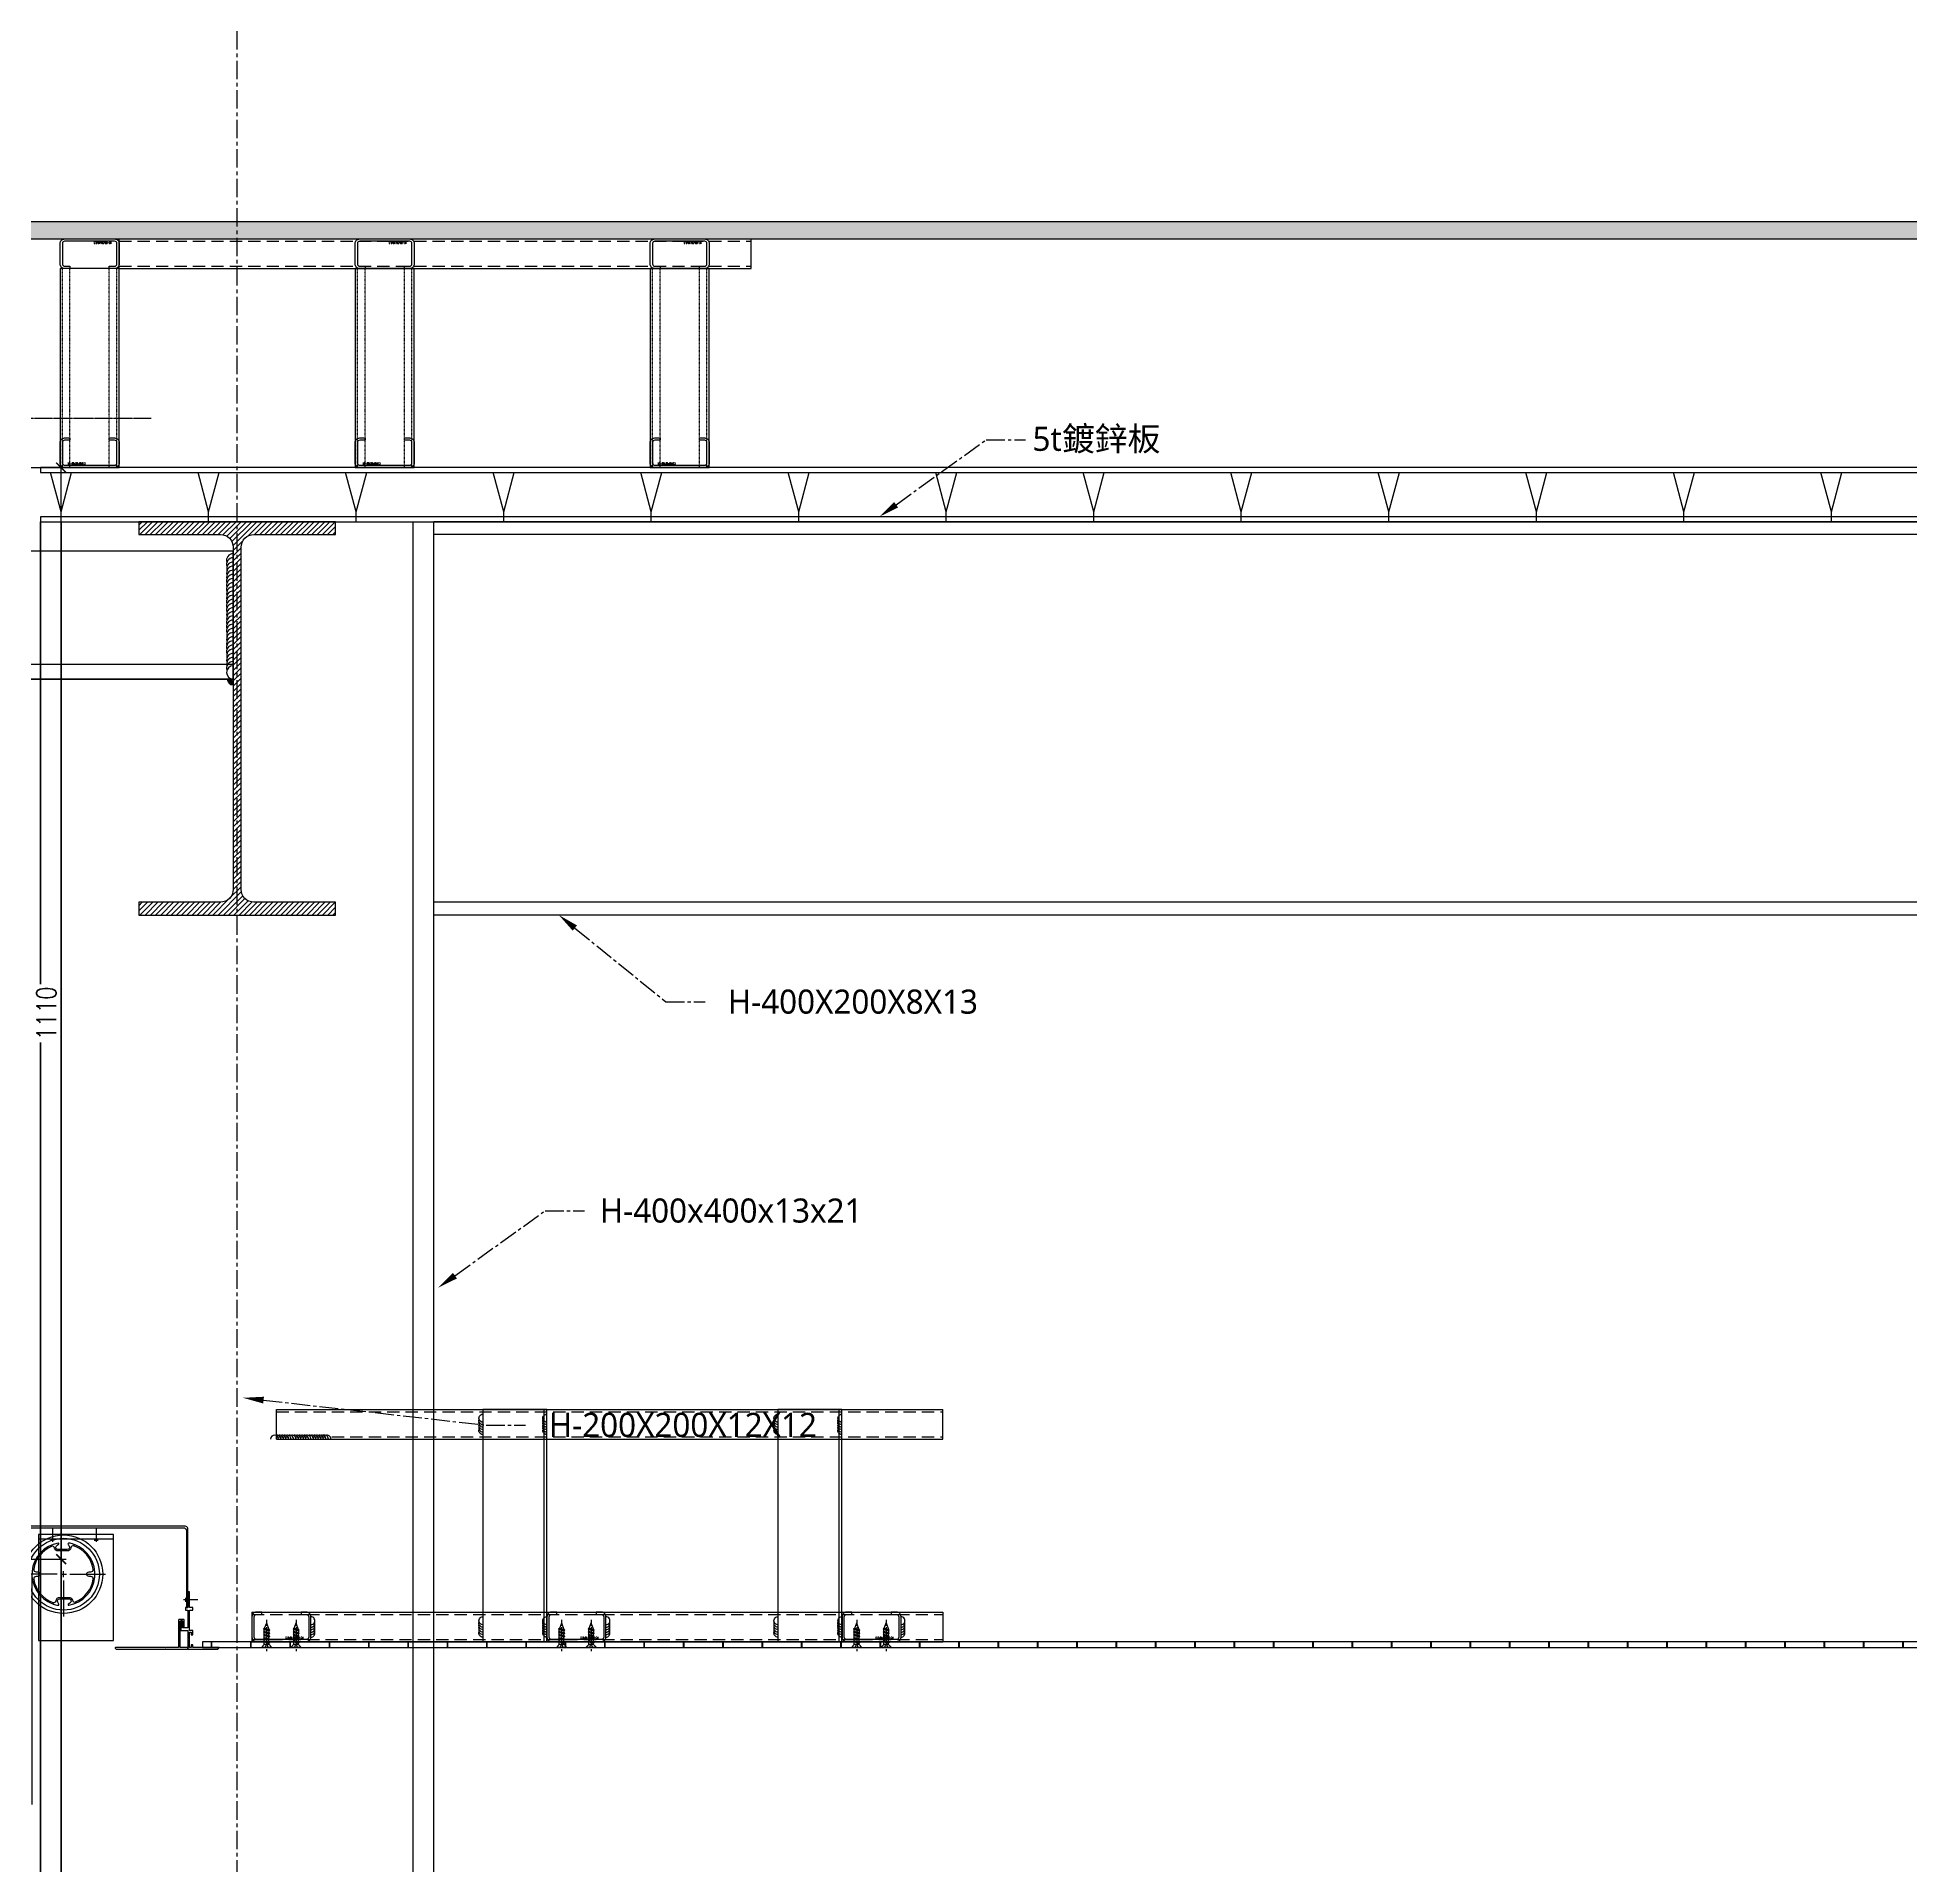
# Model space of a CAD drawing. Extents: x -3378 to 102197, y -3799 to 48702.
# Drawn here: x 85893 to 87797, y 16876 to 18735 of the extents above; entities that cross this region are included whole.
import ezdxf
from ezdxf import colors
from ezdxf.entities.mleader import LeaderData, LeaderLine
from ezdxf.math import Vec2, Vec3

# ---------------------------------------------------------------- set-up
doc = ezdxf.new("R2010")
doc.units = 0
for name, pattern in [('CENTER', [2, 1.25, -0.25, 0.25, -0.25]), ('CENTER2', [28.575, 19.05, -3.175, 3.175, -3.175]), ('HIDDEN', [0.375, 0.25, -0.125]), ('Hidden 1_16_', [0.023813, 0.015875, -0.007938])]:
    doc.linetypes.add(name, pattern=pattern)
for name, color, linetype in [('##-鐵件', 1, 'Continuous'), ('24WELD', 55, 'Continuous'), ('BCM CL', 14, 'CENTER'), ('CENTER', 4, 'CENTER'), ('DIM', 173, 'Continuous'), ('GM_ANNO_DIMS', 4, 'Continuous'), ('GM_SECT_15', 15, 'Continuous'), ('GM_STEL_PRIM', 3, 'Continuous'), ('STRUCTURAL', 3, 'Continuous'), ('中心線 CENTER', 6, 'CENTER'), ('結構體 STRUCTURAL', 154, 'Continuous'), ('螺絲 固定五金 FASTENERS', 124, 'Continuous'), ('螺絲、螺栓', 4, 'Continuous'), ('視覺模型鋁擠型暫替', 4, 'Continuous'), ('金屬面材 METAL PANEL', 2, 'Continuous'), ('鋁擠型 AL. EXTRUSION', 3, 'Continuous'), ('鐵件', 6, 'Continuous'), ('鐵件 STEEL', 20, 'Continuous')]:
    doc.layers.add(name, color=color, linetype=linetype)
doc.layers.add('#不列印', color=250, linetype='Continuous', plot=False)
doc.layers.add('不顯示', color=254, linetype='Continuous', plot=False)
doc.styles.add('GM_ANNO_TEXT', font='simplex.shx', dxfattribs={"width": 0.8})
doc.styles.add('MSCHESE', font='')
doc.styles.add('romans', font='romans.shx', dxfattribs={"width": 0.5, "bigfont": ' chineset.shx'})
doc.styles.get('MSCHESE').set_extended_font_data('Microsoft JhengHei')
doc.dimstyles.new('GM_DIM', dxfattribs={"dimscale": 0, "dimtxt": 20, "dimasz": 10, "dimexe": 5, "dimexo": 5, "dimgap": 5, "dimtad": 1, "dimdec": 0, "dimdsep": 46, "dimtxsty": 'GM_ANNO_TEXT', "dimblk": 'ARCHTICK', "dimcen": 0, "dimclrd": 4, "dimclre": 4, "dimclrt": 10, "dimadec": 0, "dimazin": 2, "dimtfac": 1, "dimtdec": 0, "dimtix": 1, "dimtofl": 0, "dimtmove": 2, "dimatfit": 3, "dimfxl": 1.5, "dimarcsym": 1})

# ---------------------------------------------------------------- blocks, each defined once
blk = doc.blocks.new('H-400x200x8x13')
at = {"layer": '視覺模型鋁擠型暫替', "linetype": 'Continuous'}
h = blk.add_hatch(dxfattribs=at)
h.set_pattern_fill('ANSI31', color=1, scale=30, angle=180)
h.set_pattern_definition([(225, (85874.229, 995633.081), (2.65165043, -2.65165043), [])])
h.paths.add_polyline_path([(300, -400), (300, -387), (217, -387, -0.414214), (204, -374), (204, -26, -0.414214), (217, -13), (300, -13), (300, 0), (100, 0), (100, -13), (183, -13, -0.414214), (196, -26), (196, -374, -0.414214), (183, -387), (100, -387), (100, -400)])
blk.add_lwpolyline([(100, -13), (183, -13, -0.414214), (196, -26), (196, -374, -0.414214), (183, -387), (100, -387), (100, -400), (300, -400), (300, -387), (217, -387, -0.414214), (204, -374), (204, -26, -0.414214), (217, -13), (300, -13), (300, 0), (100, 0)], format="xyb", close=True, dxfattribs=at)
blk = doc.blocks.new('*U59')
for centre, end in [((-0.5, -16.5), 16.3529), ((-0.6, -19), 16.3529), ((-0.5, -14), 16.3529), ((-0.4, -11.5), 16.3529), ((-0.3, -9), 16.3529), ((-0.1, -4), 88.1431), ((-0.2, -6.5), 16.3529), ((-0.9, -26.5), 16.3529), ((-0.8, -24), 16.3529), ((-0.7, -21.5), 16.3529)]:
    blk.add_arc(centre, 4, 268.1431, end)
blk = doc.blocks.new('*U79')
for centre, end in [((2.1, 64), 196.3529), ((2.2, 69), 196.3529), ((2.2, 66.5), 196.3529), ((2.3, 71.5), 196.3529), ((1.7, 54), 196.3529), ((1.8, 56.5), 196.3529), ((1.9, 59), 196.3529), ((2, 61.5), 196.3529), ((1.3, 41.5), 196.3529), ((1.4, 44), 196.3529), ((1.5, 46.5), 196.3529), ((1.6, 49), 196.3529), ((1.7, 51.5), 196.3529), ((1, 31.5), 196.3529), ((1.1, 34), 196.3529), ((1.2, 36.5), 196.3529), ((1.3, 39), 196.3529), ((0.6, 19), 196.3529), ((0.7, 21.5), 196.3529), ((0.8, 24), 196.3529), ((0.9, 29), 196.3529), ((0.9, 26.5), 196.3529), ((0.3, 9), 196.3529), ((0.4, 11.5), 196.3529), ((0.5, 16.5), 196.3529), ((0.5, 14), 196.3529), ((0.1, 4), 268.1431), ((0.2, 6.5), 196.3529)]:
    blk.add_arc(centre, 4, 88.1431, end)
blk = doc.blocks.new('掛件用鐵件')
at = {"color": 0, "linetype": 'Continuous', "lineweight": 0, "elevation": 0, "flags": 128}
for points in [[(-39.1, -111.9), (-32.3, -101)], [(-32.3, -124.3), (-39.1, -111.9)], [(-36.4, -111.9), (-39.1, -111.9)], [(-32.3, -101), (-18.6, -101)], [(-30.9, -102.3), (-32.3, -101)], [(-19.9, -102.3), (-18.6, -101)], [(-18.6, -101), (-11.7, -111.9)], [(-11.7, -111.9), (-18.6, -124.3)], [(-14.4, -111.9), (-11.7, -111.9)], [(-32.3, -124.3), (-30.9, -121.5)], [(-18.6, -124.3), (-32.3, -124.3)], [(-19.9, -121.5), (-18.6, -124.3)], [(-32.3, -160.7), (-39.1, -173.1)], [(-18.6, -160.7), (-32.3, -160.7)], [(-32.3, -160.7), (-30.9, -163.5)], [(-19.9, -163.5), (-18.6, -160.7)], [(-11.7, -173.1), (-18.6, -160.7)], [(-39.1, -173.1), (-32.3, -184)], [(-36.4, -173.1), (-39.1, -173.1)], [(-30.9, -182.7), (-32.3, -184)], [(-32.3, -184), (-18.6, -184)], [(-19.9, -182.7), (-18.6, -184)], [(-18.6, -184), (-11.7, -173.1)], [(-14.4, -173.1), (-11.7, -173.1)]]:
    blk.add_lwpolyline(points, dxfattribs=at)
at = {"color": 0, "linetype": 'Continuous', "lineweight": 0}
for centre in [(-25.5, -112.5, 0), (-25.5, -172.5, 0)]:
    blk.add_circle(centre, 15, dxfattribs=at)
blk.add_circle((-25.5, -112.5, 0), 8)
for centre, start, end in [((-25.5, -112.5, 0), 3.8593, 176.0494), ((-25.5, -112.5, 0), 176.0494, 3.8593), ((-25.5, -172.5, 0), 356.1407, 183.9506), ((-25.5, -172.5, 0), 183.9506, 356.1407)]:
    blk.add_arc(centre, 8.5, start, end, dxfattribs=at)
at = {"layer": 'GM_SECT_15', "elevation": 0}
blk.add_lwpolyline([(-60, -215), (246, -215), (246, -85), (-60, -85), (-60, -215)], dxfattribs=at)
for points in [[(-45.5, -132.5), (-5.5, -132.5), (-5.5, -92.5), (-45.5, -92.5)], [(-45.5, -192.5), (-5.5, -192.5), (-5.5, -152.5), (-45.5, -152.5)], [(-60, -215), (-60, -200), (246, -200), (246, -215)]]:
    blk.add_lwpolyline(points, close=True, dxfattribs=at)
for points in [[(-45.5, -103.5), (-5.5, -103.5, -1), (-5.5, -121.5), (-45.5, -121.5, -1)], [(-45.5, -163.6), (-5.5, -163.6, -1), (-5.5, -181.6), (-45.5, -181.6, -1)]]:
    blk.add_lwpolyline(points, format="xyb", close=True, dxfattribs=at)
at = {"layer": '金屬面材 METAL PANEL'}
for radius in [6, 5, 4, 3, 2]:
    blk.add_arc((246, -215, 0), radius, 180, 270, dxfattribs=at)
at = {"layer": '24WELD'}
for name, p, xscale, yscale, zscale, rotation in [('*U59', (-40.4, -92.5, 0), 1.012500000000001, 1.012500000000001, 1.012500000000001, 91.85693719835425), ('*U79', (246, -215, 0), 1.687500000000002, 1.687500000000002, 1.687500000000002, 1.856937198354219), ('*U59', (-40.4, -132.5, 0), -1.0125, 1.0125, 1.012500000000001, 88.14306280164571), ('*U59', (-40.4, -152.5, 0), 1.012500000000001, 1.012500000000001, 1.012500000000001, 91.85693719835425), ('*U59', (-40.4, -192.5, 0), -1.0125, 1.0125, 1.012500000000001, 88.14306280164571)]:
    blk.add_blockref(name, p, dxfattribs=dict(at, xscale=xscale, yscale=yscale, zscale=zscale, rotation=rotation))
blk = doc.blocks.new('St-LC-60x30x10x2_3')
at = {"layer": 'STRUCTURAL', "color": 0, "linetype": 'ByBlock', "lineweight": -2}
blk.add_lwpolyline([(14.8, 38.4), (14.8, 36.1), (9.4, 36.1, 0.414214), (7.1, 33.8), (7.1, 13, 0.414214), (9.4, 10.7), (60.2, 10.7, 0.414214), (62.5, 13), (62.5, 33.8, 0.414214), (60.2, 36.1), (54.8, 36.1), (54.8, 38.4), (60.2, 38.4, -0.414214), (64.8, 33.8), (64.8, 13, -0.414214), (60.2, 8.4), (9.4, 8.4, -0.414214), (4.8, 13), (4.8, 33.8, -0.414214), (9.4, 38.4)], format="xyb", close=True, dxfattribs=at)
at = {"layer": 'Defpoints', "color": 0, "linetype": 'ByBlock', "lineweight": -2, "style": 'romans', "width": 0.6}
blk.add_text('LC-60x30x10x2.3', height=2, rotation=360, dxfattribs=at).set_placement((12.6, 11.4))
blk = doc.blocks.new('*U721')
at = {"layer": '##-鐵件', "color": 1}
blk.add_lwpolyline([(1692.3, 30), (1489.8, 30), (1489.8, -30), (1692.3, -30)], close=True, dxfattribs=at)
at = {"color": 251, "linetype": 'Hidden 1_16_', "ltscale": 5}
for p, q in [((1692.3, 27.7), (1489.8, 27.7)), ((1692.3, 20), (1489.8, 20)), ((1692.3, -20), (1489.8, -20)), ((1692.3, -27.7), (1489.8, -27.7))]:
    blk.add_line(p, q, dxfattribs=at)
at = {"layer": '#不列印', "rotation": 90}
blk.add_blockref('St-LC-60x30x10x2_3', (1700.6, -34.8), dxfattribs=at)
blk = doc.blocks.new('*U722')
at = {"layer": '##-鐵件', "color": 1}
blk.add_lwpolyline([(1692.3, 30), (1489.8, 30), (1489.8, -30), (1692.3, -30)], close=True, dxfattribs=at)
at = {"color": 251, "linetype": 'Hidden 1_16_', "ltscale": 5}
for p, q in [((1692.3, 27.7), (1489.8, 27.7)), ((1692.3, 20), (1489.8, 20)), ((1692.3, -20), (1489.8, -20)), ((1692.3, -27.7), (1489.8, -27.7))]:
    blk.add_line(p, q, dxfattribs=at)
at = {"layer": '#不列印', "rotation": 90}
blk.add_blockref('St-LC-60x30x10x2_3', (1700.6, -34.8), dxfattribs=at)
blk = doc.blocks.new('*U732')
at = {"layer": '##-鐵件', "color": 1}
blk.add_lwpolyline([(1692.3, 30), (1489.8, 30), (1489.8, -30), (1692.3, -30)], close=True, dxfattribs=at)
at = {"color": 251, "linetype": 'Hidden 1_16_', "ltscale": 5}
for p, q in [((1692.3, 27.7), (1489.8, 27.7)), ((1692.3, 20), (1489.8, 20)), ((1692.3, -20), (1489.8, -20)), ((1692.3, -27.7), (1489.8, -27.7))]:
    blk.add_line(p, q, dxfattribs=at)
at = {"layer": '#不列印', "rotation": 90}
blk.add_blockref('St-LC-60x30x10x2_3', (1700.6, -34.8), dxfattribs=at)
blk = doc.blocks.new('*U208')
at = {"layer": '鐵件'}
for p, q in [((-231, 0), (411.7, 0)), ((-231, -30), (-231, 0)), ((411.7, -30), (411.7, 0)), ((-231, -30), (411.7, -30))]:
    blk.add_line(p, q, dxfattribs=at)
at = {"layer": '鐵件', "linetype": 'HIDDEN', "ltscale": 50}
for p, q in [((-231, -2.3), (411.7, -2.3)), ((-231, -27.7), (411.7, -27.7))]:
    blk.add_line(p, q, dxfattribs=at)
blk = doc.blocks.new('屋頂地板')
at = {"layer": '結構體 STRUCTURAL'}
h = blk.add_hatch(dxfattribs=at)
h.set_pattern_fill('AR-HBONE', color=256, scale=0.1)
h.set_pattern_definition([(45, (-52753.211, -90985.298), (0, 14.3684098), [30.48, -10.16]), (135, (-52746.027, -90978.114), (1e-15, 14.3684098), [30.48, -10.16])])
h.paths.add_polyline_path([(0, 0), (0, -17.5), (11600, -17.5), (11600, 0)])
blk.add_lwpolyline([(0, 0), (0, -17.5), (11600, -17.5), (11600, 0)], close=True, dxfattribs=at)
at = {"layer": '螺絲、螺栓'}
blk.add_blockref('*U208', (361, -17.5), dxfattribs=at)
at = {"layer": '鐵件'}
for name, p, rotation in [('St-LC-60x30x10x2_3', (134.8, -9.1), 180), ('St-LC-60x30x10x2_3', (434.8, -9.1), 180), ('St-LC-60x30x10x2_3', (734.8, -9.1), 180), ('*U722', (100, 1442.3), 270), ('*U721', (400, 1442.3), 270), ('*U732', (700, 1442.3), 270)]:
    blk.add_blockref(name, p, dxfattribs=dict(at, rotation=rotation))
blk = doc.blocks.new('ASC-Facade Detail W1 & W2$0$CW_C1$0$NR-54')
for points in [[(-0.212, 1.246, 0.766396), (-0.442, -1.184, -0.994084), (-0.414, -1.194, 0.041271), (-0.212, -1.246, 0.632567), (-0.184, -1.205), (-0.23, -1.124, -0.575047), (-0.149, -0.985), (0.211, -0.985, -0.768251), (0.257, -1.159), (0.194, -1.195, 0.837568), (0.212, -1.246, 0.766396), (0.442, 1.184, -0.994084), (0.414, 1.194, 0.041271), (0.212, 1.246, 0.632567), (0.184, 1.205), (0.23, 1.124, -0.575047), (0.149, 0.985), (-0.211, 0.985, -0.768251), (-0.257, 1.159), (-0.194, 1.195, 0.837568)], [(-1.192, 0.202, 0.464153), (-1.1, 0.093), (-1.023, 0.093, -1), (-1.023, -0.093), (-1.1, -0.093, 0.464153), (-1.192, -0.202, 0.268255), (-0.42, -1.134, 0.481314), (-0.296, -1.059, -0.376214), (-0.149, -0.93), (0.211, -0.93, -0.348452), (0.355, -1.044, 0.468335), (0.483, -1.108, 0.253356), (1.192, -0.202, 0.464153), (1.1, -0.093), (1.023, -0.093, -1), (1.023, 0.093), (1.1, 0.093, 0.464153), (1.192, 0.202, 0.268255), (0.42, 1.134, 0.481314), (0.296, 1.059, -0.376214), (0.149, 0.93), (-0.211, 0.93, -0.348452), (-0.355, 1.044, 0.468335), (-0.483, 1.108, 0.253356)]]:
    blk.add_lwpolyline(points, format="xyb", close=True)
blk = doc.blocks.new('CW WINDOW SHADING')
at = {"layer": '鋁擠型 AL. EXTRUSION'}
h = blk.add_hatch(dxfattribs=at)
h.set_pattern_fill('ANSI31', color=256, scale=50.8, style=0)
h.set_pattern_definition([(135, (-79898.378, 10971.907), (4.49012806, 4.49012806), [])])
h.paths.add_polyline_path([(-10.9, 26.8), (-7.5, 26.8), (-7.5, 60.1), (-10.9, 60.1)])
h = blk.add_hatch(dxfattribs=at)
h.set_pattern_fill('ANSI31', color=256, scale=50.8, style=0)
h.set_pattern_definition([(135, (-79909.291, 10956.907), (4.49012806, 4.49012806), [])])
edge = h.paths.add_edge_path()
edge.add_arc((24.9, -70.3), 0.6, 31.3464, 211.3464, ccw=False)
edge.add_arc((6.6, -81.5), 22, 360, 391.3464, ccw=False)
edge.add_line((28.6, -81.5), (28.6, -107.9))
edge.add_arc((22.6, -107.9), 6, 330, 360, ccw=False)
edge.add_line((27.8, -110.9), (27.4, -111.5))
edge.add_arc((25.7, -110.5), 2, 270, 330, ccw=False)
edge.add_line((25.7, -112.5), (24.8, -112.5))
edge.add_arc((24.8, -112), 0.5, 90, 270, ccw=False)
edge.add_line((24.8, -111.5), (25.7, -111.5))
edge.add_arc((25.7, -110.5), 1, 270, 330)
edge.add_line((26.5, -111), (27.4, -109.6))
edge.add_arc((27, -109.4), 0.381, 330, 450)
edge.add_line((27, -109), (18.1, -109))
edge.add_arc((18.1, -109.4), 0.381, 450, 570)
edge.add_line((17.8, -109.6), (18.6, -111))
edge.add_arc((19.5, -110.5), 1, 210, 270)
edge.add_line((19.5, -111.5), (20.4, -111.5))
edge.add_arc((20.4, -112), 0.5, 270, 450, ccw=False)
edge.add_line((20.4, -112.5), (19.5, -112.5))
edge.add_arc((19.5, -110.5), 2, 210, 270, ccw=False)
edge.add_line((17.8, -111.5), (17.4, -110.9))
edge.add_arc((22.6, -107.9), 6, 180, 210, ccw=False)
edge.add_line((16.6, -107.9), (16.6, -88))
edge.add_line((16.6, -88), (17.5, -88))
edge.add_line((17.5, -88), (17.5, -89.6))
edge.add_arc((17.9, -89.6), 0.381, 540, 630)
edge.add_line((17.9, -90), (19.5, -90))
edge.add_arc((19.5, -89.6), 0.381, 270, 360)
edge.add_line((19.9, -89.6), (19.9, -82.5))
edge.add_arc((19.5, -82.5), 0.381, 360, 450)
edge.add_line((19.5, -82.1), (17.9, -82.1))
edge.add_arc((17.9, -82.5), 0.381, 450, 540)
edge.add_line((17.5, -82.5), (17.5, -84.2))
edge.add_line((17.5, -84.2), (16.6, -84.2))
edge.add_line((16.6, -84.2), (16.6, -81.5))
edge.add_arc((38.6, -81.5), 22, 508.6536, 540, ccw=False)
edge.add_arc((20.3, -70.3), 0.6, 328.6536, 508.6536, ccw=False)
edge.add_arc((38.6, -81.5), 20.8, 508.6536, 536.3089)
edge.add_arc((18.2, -80.2), 0.381, 536.3089, 630)
edge.add_line((18.2, -80.5), (21.8, -80.5))
edge.add_arc((21.8, -81), 0.5, 270, 450, ccw=False)
edge.add_line((21.8, -81.5), (21.2, -81.5))
edge.add_arc((21.2, -81.9), 0.381, 450, 540)
edge.add_line((20.8, -81.9), (20.8, -89.6))
edge.add_arc((21.2, -89.6), 0.381, 540, 630)
edge.add_line((21.2, -90), (27.2, -90))
edge.add_arc((27.2, -89.6), 0.381, 270, 360)
edge.add_line((27.6, -89.6), (27.6, -81.9))
edge.add_arc((27.2, -81.9), 0.381, 360, 450)
edge.add_line((27.2, -81.5), (26.4, -81.5))
edge.add_arc((26.4, -81), 0.5, 90, 270, ccw=False)
edge.add_line((26.4, -80.5), (27, -80.5))
edge.add_arc((27, -80.2), 0.381, 270, 363.6911)
edge.add_arc((6.6, -81.5), 20.8, 363.6911, 391.3464)
edge = h.paths.add_edge_path(flags=16)
edge.add_line((27.5, -91.6), (27.5, -107.6))
edge.add_arc((27.3, -107.6), 0.254, 270, 360, ccw=False)
edge.add_line((27.3, -107.8), (17.9, -107.8))
edge.add_arc((17.9, -107.6), 0.254, 180, 270, ccw=False)
edge.add_line((17.6, -107.6), (17.6, -91.8))
edge.add_arc((17.9, -91.8), 0.254, 90, 180, ccw=False)
edge.add_line((17.9, -91.6), (27.5, -91.6))
for p, q in [((182.9, 85), (-3.7, 85)), ((51.3, 83.1), (51.3, 69.2)), ((95.8, 83.1), (95.8, 69.2)), ((113.3, 71.9), (37.1, 71.9)), ((53.5, 71), (49.2, 71)), ((93.6, 71), (97.9, 71)), ((62.5, 33.1), (62.5, 39.5)), ((56.1, 36.3), (19.6, 36.3)), ((22.6, 36.3), (22.6, -80.3)), ((30.4, 36.3), (30.4, -197.9)), ((59.3, 36.3), (65.6, 36.3)), ((62.5, 29.9), (62.5, -6.6)), ((68.8, 36.3), (105.3, 36.3)), ((199.2, 10.2), (184.5, 10.2)), ((186.4, 12.1), (186.4, 8.3))]:
    blk.add_line(p, q, dxfattribs=at)
for points in [[(187.9, 84.4), (187.1, 84.8), (186.3, 85), (-3.7, 85), (-4.6, 84.8), (-5.4, 84.5), (-6.1, 83.9), (-6.5, 83.1), (-6.6, 82.3), (-6.6, 26.2), (-8.3, 26.2), (-8.3, 15.5), (-8.1, 14.9), (-7.7, 14.4), (-7.2, 14), (-6.6, 13.9), (-6.1, 14), (-5.5, 14.4), (-5.2, 14.9), (-5.1, 15.5), (-5.1, 80.4), (-5, 81.4), (-4.5, 82.2), (-3.9, 82.8), (-3.1, 83.2), (-2.2, 83.4), (184.5, 83.4), (185.4, 83.3), (186.2, 82.9), (186.9, 82.3), (187.3, 81.5), (187.5, 80.6), (187.5, 2.3), (189.1, 2.3), (189.1, 82.2), (188.9, 83.1), (188.5, 83.8)], [(113.3, -31.2), (113.3, 76.6), (37.1, 76.6), (37.1, -31.2)], [(-10.9, 26.8), (-7.5, 26.8), (-7.5, 60.1), (-10.9, 60.1)], [(190.7, 18.2), (189.1, 18.2), (189.1, 2.3), (186.5, 2.3), (186.5, -0.2), (189.1, -0.2), (189.1, -18.3), (183.5, -18.3), (183.5, -11.3), (181.9, -11.3), (181.9, -20.9), (189.1, -20.9), (189.1, -30.2), (189.3, -30.5), (189.1, -30.7), (189.1, -40), (219.3, -40), (220.8, -38.4), (194, -38.4), (194, -35.7), (192.4, -35.7), (192.4, -38.4), (190.7, -38.4), (190.7, -22.6), (192.4, -22.6), (192.4, -25.3), (194, -25.3), (194, -21.1), (190.7, -21.1), (190.7, -0.2), (194, -0.2), (194, 2.3), (190.7, 2.3), (190.7, 18.2)], [(22.6, -80.3), (22, -82.6)], [(22.6, -80.3), (24.6, -81.5)]]:
    blk.add_lwpolyline(points, close=True, dxfattribs=at)
blk.add_lwpolyline([(116.2, -40), (182.7, -40), (183.6, -40), (187.6, -40, 0.153915), (187.8, -39.9), (188.9, -39.2, 0.73323), (188.7, -38.4), (187.5, -38.4), (183.6, -38.4), (182.7, -38.4), (181.5, -38.4, -0.414214), (181.1, -38), (181.1, -11.7, -0.414214), (181.5, -11.3), (182.3, -11.3), (183.1, -11.3, -0.414214), (183.5, -11.7), (183.5, -13.1), (183.5, -17.3, 0.414214), (183.9, -17.7), (184.7, -17.7, 0.414214), (185.1, -17.3), (185.1, -16.7), (185.1, -10.2, 0.414214), (184.7, -9.8), (180, -9.8, 0.414214), (179.6, -10.2), (179.6, -37.1), (179.6, -38, -0.414214), (179.2, -38.4), (178.5, -38.4), (178, -38.4), (166.4, -38.4), (166.3, -38.6, -0.414214), (166.1, -38.6), (165.9, -38.4), (118, -38.4), (115.4, -38.4, 0.668179), (115.1, -39.1), (115.9, -39.9, 0.198912), (116.2, -40)], format="xyb", dxfattribs=at)
for points in [[(24.3, -70.6, -1), (25.4, -70, -0.137634), (28.6, -81.5), (28.6, -107.9, -0.131652), (27.8, -110.9), (27.4, -111.5, -0.267949), (25.7, -112.5), (24.8, -112.5, -1), (24.8, -111.5), (25.7, -111.5, 0.267949), (26.5, -111), (27.4, -109.6, 0.57735), (27, -109), (18.1, -109, 0.57735), (17.8, -109.6), (18.6, -111, 0.267949), (19.5, -111.5), (20.4, -111.5, -1), (20.4, -112.5), (19.5, -112.5, -0.267949), (17.8, -111.5), (17.4, -110.9, -0.131652), (16.6, -107.9), (16.6, -88), (17.5, -88), (17.5, -89.6, 0.414214), (17.9, -90), (19.5, -90, 0.414214), (19.9, -89.6), (19.9, -82.5, 0.414214), (19.5, -82.1), (17.9, -82.1, 0.414214), (17.5, -82.5), (17.5, -84.2), (16.6, -84.2), (16.6, -81.5, -0.137634), (19.8, -70, -1), (20.8, -70.6, 0.121258), (17.8, -80.1, 0.433211), (18.2, -80.5), (21.8, -80.5, -1), (21.8, -81.5), (21.2, -81.5, 0.414214), (20.8, -81.9), (20.8, -89.6, 0.414214), (21.2, -90), (27.2, -90, 0.414214), (27.6, -89.6), (27.6, -81.9, 0.414214), (27.2, -81.5), (26.4, -81.5, -1), (26.4, -80.5), (27, -80.5, 0.433211), (27.3, -80.1, 0.121258)], [(17.6, -91.6), (27.3, -91.6, -0.414214), (27.5, -91.8), (27.5, -107.6, -0.414214), (27.3, -107.8), (17.9, -107.8, -0.414214), (17.6, -107.6)], [(27.5, -91.6), (27.5, -107.6, -0.414214), (27.3, -107.8), (17.9, -107.8, -0.414214), (17.6, -107.6), (17.6, -91.8, -0.414214), (17.9, -91.6)]]:
    blk.add_lwpolyline(points, format="xyb", close=True, dxfattribs=at)
at = {"layer": '鋁擠型 AL. EXTRUSION', "const_width": 2.39}
blk.add_lwpolyline([(25.1, -83.2, -1), (22.9, -84.1, -1)], format="xyb", close=True, dxfattribs=at)
at = {"layer": '鋁擠型 AL. EXTRUSION'}
for radius in [39.9, 36.5]:
    blk.add_circle((62.5, 36.3), radius, dxfattribs=at)
at = {"layer": '鋁擠型 AL. EXTRUSION', "xscale": 25.39999999850988, "yscale": 25.39999999850988, "zscale": 25.39999999850988}
blk.add_blockref('ASC-Facade Detail W1 & W2$0$CW_C1$0$NR-54', (62.5, 36.3), dxfattribs=at)
blk = doc.blocks.new('*U221')
at = {"layer": '鐵件'}
for p, q in [((-291, 0), (411.7, 0)), ((-291, -30), (-291, 0)), ((411.7, -30), (411.7, 0)), ((-291, -30), (411.7, -30))]:
    blk.add_line(p, q, dxfattribs=at)
at = {"layer": '鐵件', "linetype": 'HIDDEN', "ltscale": 50}
for p, q in [((-291, -2.3), (411.7, -2.3)), ((-291, -27.7), (411.7, -27.7))]:
    blk.add_line(p, q, dxfattribs=at)
blk = doc.blocks.new('*U222')
at = {"layer": '鐵件'}
for p, q in [((-265.9, 0), (411.7, 0)), ((-265.9, -30), (-265.9, 0)), ((411.7, -30), (411.7, 0)), ((-265.9, -30), (411.7, -30))]:
    blk.add_line(p, q, dxfattribs=at)
at = {"layer": '鐵件', "linetype": 'HIDDEN', "ltscale": 50}
for p, q in [((-265.9, -2.3), (411.7, -2.3)), ((-265.9, -27.7), (411.7, -27.7))]:
    blk.add_line(p, q, dxfattribs=at)
blk = doc.blocks.new('*U735')
for centre, end in [((4, -0.1), 178.1431), ((6.5, -0.2), 106.3529), ((9, -0.3), 106.3529), ((11.5, -0.4), 106.3529), ((14, -0.5), 106.3529), ((16.5, -0.5), 106.3529), ((19, -0.6), 106.3529), ((21.5, -0.7), 106.3529), ((24, -0.8), 106.3529), ((26.5, -0.9), 106.3529), ((29, -0.9), 106.3529), ((31.5, -1), 106.3529), ((34, -1.1), 106.3529), ((36.5, -1.2), 106.3529), ((39, -1.3), 106.3529), ((41.5, -1.3), 106.3529), ((44, -1.4), 106.3529), ((46.5, -1.5), 106.3529), ((49, -1.6), 106.3529), ((51.5, -1.7), 106.3529), ((54, -1.7), 106.3529), ((56.5, -1.8), 106.3529)]:
    blk.add_arc(centre, 4, 358.1431, end)
blk = doc.blocks.new('*u927')
at = {"layer": 'CENTER', "color": 0, "ltscale": 5}
blk.add_line((28.3, 0), (-3.6, 0), dxfattribs=at)
at = {"layer": '螺絲、螺栓', "color": 0, "linetype": 'ByBlock', "ltscale": 0.2}
for p, q in [((0.3, 5.3), (0.3, -5.3)), ((3.1, 2.5), (3.1, -2.5)), ((3.1, 2.4), (4.6, 2.4)), ((5.1, 3.2), (6.3, -3.1)), ((5.7, 2.4), (7.8, 2.4)), ((8.2, 3.2), (9.5, -3.1)), ((8.9, 2.4), (10.9, 2.4)), ((11.4, 3.2), (12.6, -3.1)), ((12, 2.4), (14.1, 2.4)), ((14.5, 3.2), (15.8, -3.1)), ((17.2, 2.4), (15.2, 2.4)), ((17.7, 3.2), (18.9, -3.1)), ((18.2, 2.6), (24.8, 0.2)), ((3.1, -2.4), (5.9, -2.4)), ((7, -2.4), (9, -2.4)), ((10.1, -2.4), (12.2, -2.4)), ((13.3, -2.4), (15.3, -2.4)), ((16.4, -2.4), (18.5, -2.4)), ((24.8, -0.2), (19.5, -2.3))]:
    blk.add_line(p, q, dxfattribs=at)
blk.add_lwpolyline([(3.1, -2.5), (0.3, -5.3), (0, -5.3), (0, 5.3), (0.3, 5.3), (3.1, 2.5)], dxfattribs=at)
blk.add_lwpolyline([(0, 1.6, -0.048054), (2.7, 0.7, -0.292428), (3.1, 0, -0.292428), (2.7, -0.7, -0.048054), (0, -1.6, -0.048054)], format="xyb", dxfattribs=at)
for points in [[(6.3, -3.1), (5.9, -2.4), (4.6, 2.4), (5.1, 3.2), (5.3, 3.2), (5.7, 2.4), (7, -2.4), (6.5, -3.1)], [(9.5, -3.1), (9, -2.4), (7.8, 2.4), (8.2, 3.2), (8.4, 3.2), (8.9, 2.4), (10.1, -2.4), (9.7, -3.1)], [(12.6, -3.1), (12.2, -2.4), (10.9, 2.4), (11.4, 3.2), (11.6, 3.2), (12, 2.4), (13.3, -2.4), (12.8, -3.1)], [(15.8, -3.1), (15.3, -2.4), (14.1, 2.4), (14.5, 3.2), (14.7, 3.2), (15.2, 2.4), (16.4, -2.4), (16, -3.1)], [(18.9, -3.1), (18.5, -2.4), (17.2, 2.4), (17.7, 3.2), (17.9, 3.2), (18.3, 2.4), (19.6, -2.4), (19.1, -3.1)]]:
    blk.add_lwpolyline(points, close=True, dxfattribs=at)
blk.add_arc((24.7, 0), 0.252, 292.1627, 69.4623, dxfattribs=at)
blk = doc.blocks.new('*U929')
blk.add_blockref('*u927', (0, 0))
blk = doc.blocks.new('*U505')
for centre, end in [((-0.5, -16.5), 16.3529), ((-0.5, -14), 16.3529), ((-0.4, -11.5), 16.3529), ((-0.3, -9), 16.3529), ((-0.1, -4), 88.1431), ((-0.2, -6.5), 16.3529)]:
    blk.add_arc(centre, 4, 268.1431, end)
blk = doc.blocks.new('*U506')
for centre, end in [((-0.5, -16.5), 16.3529), ((-0.5, -14), 16.3529), ((-0.4, -11.5), 16.3529), ((-0.3, -9), 16.3529), ((-0.1, -4), 88.1431), ((-0.2, -6.5), 16.3529)]:
    blk.add_arc(centre, 4, 268.1431, end)
blk = doc.blocks.new('*U507')
for centre, end in [((-0.5, -16.5), 16.3529), ((-0.5, -14), 16.3529), ((-0.4, -11.5), 16.3529), ((-0.3, -9), 16.3529), ((-0.1, -4), 88.1431), ((-0.2, -6.5), 16.3529)]:
    blk.add_arc(centre, 4, 268.1431, end)
blk = doc.blocks.new('*U508')
for centre, end in [((-0.5, -16.5), 16.3529), ((-0.5, -14), 16.3529), ((-0.4, -11.5), 16.3529), ((-0.3, -9), 16.3529), ((-0.1, -4), 88.1431), ((-0.2, -6.5), 16.3529)]:
    blk.add_arc(centre, 4, 268.1431, end)
blk = doc.blocks.new('*U509')
for centre, end in [((-0.5, -16.5), 16.3529), ((-0.5, -14), 16.3529), ((-0.4, -11.5), 16.3529), ((-0.3, -9), 16.3529), ((-0.1, -4), 88.1431), ((-0.2, -6.5), 16.3529)]:
    blk.add_arc(centre, 4, 268.1431, end)
blk = doc.blocks.new('*U491')
for centre, end in [((-0.5, -16.5), 16.3529), ((-0.5, -14), 16.3529), ((-0.4, -11.5), 16.3529), ((-0.3, -9), 16.3529), ((-0.1, -4), 88.1431), ((-0.2, -6.5), 16.3529)]:
    blk.add_arc(centre, 4, 268.1431, end)
blk = doc.blocks.new('*U492')
for centre, end in [((-0.5, -16.5), 16.3529), ((-0.5, -14), 16.3529), ((-0.4, -11.5), 16.3529), ((-0.3, -9), 16.3529), ((-0.1, -4), 88.1431), ((-0.2, -6.5), 16.3529)]:
    blk.add_arc(centre, 4, 268.1431, end)
blk = doc.blocks.new('*U493')
for centre, end in [((-0.5, -16.5), 16.3529), ((-0.5, -14), 16.3529), ((-0.4, -11.5), 16.3529), ((-0.3, -9), 16.3529), ((-0.1, -4), 88.1431), ((-0.2, -6.5), 16.3529)]:
    blk.add_arc(centre, 4, 268.1431, end)
blk = doc.blocks.new('*U494')
for centre, end in [((-0.5, -16.5), 16.3529), ((-0.5, -14), 16.3529), ((-0.4, -11.5), 16.3529), ((-0.3, -9), 16.3529), ((-0.1, -4), 88.1431), ((-0.2, -6.5), 16.3529)]:
    blk.add_arc(centre, 4, 268.1431, end)
blk = doc.blocks.new('*U495')
for centre, end in [((-0.5, -16.5), 16.3529), ((-0.5, -14), 16.3529), ((-0.4, -11.5), 16.3529), ((-0.3, -9), 16.3529), ((-0.1, -4), 88.1431), ((-0.2, -6.5), 16.3529)]:
    blk.add_arc(centre, 4, 268.1431, end)
blk = doc.blocks.new('*U496')
for centre, end in [((-0.5, -16.5), 16.3529), ((-0.5, -14), 16.3529), ((-0.4, -11.5), 16.3529), ((-0.3, -9), 16.3529), ((-0.1, -4), 88.1431), ((-0.2, -6.5), 16.3529)]:
    blk.add_arc(centre, 4, 268.1431, end)
blk = doc.blocks.new('6t 矽酸鈣板')
at = {"layer": '結構體 STRUCTURAL', "ltscale": 50}
h = blk.add_hatch(dxfattribs=at)
h.set_pattern_fill('JIS_LC_20', color=256, scale=2, angle=45)
h.set_pattern_definition([(90, (-51370.39, -83265.073), (-40, 0), []), (90, (-51369.823, -83264.507), (-40, 0), [])])
h.paths.add_polyline_path([(11600, 6), (214.9, 6), (214.9, 0), (11600, 0)])
at = {"layer": '結構體 STRUCTURAL'}
blk.add_lwpolyline([(214.9, 6), (214.9, 0), (11600, 0), (11600, 6)], close=True, dxfattribs=at)
at = {"layer": '鐵件 STEEL'}
for p, q in [((561.9, 242, 0), (561.9, 6)), ((861.9, 242, 0), (861.9, 6))]:
    blk.add_line(p, q, dxfattribs=at)
for points in [[(499.9, 6), (564.9, 6), (564.9, 242), (499.9, 242)], [(799.9, 6), (864.9, 6), (864.9, 242), (799.9, 242)]]:
    blk.add_lwpolyline(points, close=True, dxfattribs=at)
blk.add_blockref('CW WINDOW SHADING', (10.9, 38.4, 0))
at = {"layer": '24WELD', "yscale": 1.012500000000001, "zscale": 1.012500000000001}
for name, p, xscale, rotation in [('*U508', (499.9, 237.4), -1.012500000000001, 358.1430628016458), ('*U509', (564.9, 237.4), -1.012500000000001, 358.1430628016458), ('*U494', (799.9, 237.4), -1.012500000000001, 358.1430628016458), ('*U495', (864.9, 237.4), -1.012500000000001, 358.1430628016458), ('*U735', (284, 212, 0), 1.012500000000001, 1.85693719835422), ('*U496', (324.9, 31.4), 1.012500000000001, 1.85693719835422), ('*U505', (499.9, 31.4), -1.012500000000001, 358.1430628016458), ('*U506', (564.9, 31.4), -1.012500000000001, 358.1430628016458), ('*U507', (624.9, 31.4), 1.012500000000001, 1.856937198354223), ('*U491', (799.9, 31.4), -1.012500000000001, 358.1430628016458), ('*U492', (864.9, 31.4), -1.012500000000001, 358.1430628016458), ('*U493', (924.9, 31.4), 1.012500000000001, 1.856937198354223)]:
    blk.add_blockref(name, p, dxfattribs=dict(at, xscale=xscale, rotation=rotation))
at = {"layer": '螺絲 固定五金 FASTENERS', "xscale": -1, "rotation": 270}
for p in [(279.9, 0), (309.9, 0), (579.9, 0), (609.9, 0), (879.9, 0), (909.9, 0)]:
    blk.add_blockref('*U929', p, dxfattribs=at)
at = {"layer": '螺絲、螺栓'}
blk.add_blockref('*U222', (555.9, 242, 0), dxfattribs=at)
at = {"layer": '螺絲、螺栓', "xscale": -1, "rotation": 180}
blk.add_blockref('*U221', (555.9, 6), dxfattribs=at)
at = {"layer": '鐵件', "xscale": -1}
for p in [(329.8, -2.4), (629.8, -2.4), (929.8, -2.4)]:
    blk.add_blockref('St-LC-60x30x10x2_3', p, dxfattribs=at)
blk = doc.blocks.new('*U781')
at = {"layer": 'GM_STEL_PRIM'}
for p, q in [((0, -15), (-10.7, 25)), ((0, -15), (10.7, 25)), ((0, -25), (0, -15))]:
    blk.add_line(p, q, dxfattribs=at)
blk = doc.blocks.new('*U782')
at = {"layer": 'GM_ANNO_DIMS', "color": 0, "linetype": 'ByBlock', "lineweight": -2}
for p in [(0, 0), (150, 0), (300, 0), (450, 0), (600, 0), (750, 0), (900, 0), (1050, 0), (1200, 0), (1350, 0), (1500, 0), (1650, 0), (1800, 0)]:
    blk.add_blockref('*U781', p, dxfattribs=at)
blk = doc.blocks.new('_ArchTick')
at = {"color": 0, "linetype": 'ByBlock', "const_width": 0.15}
blk.add_lwpolyline([(-0.5, -0.5), (0.5, 0.5)], dxfattribs=at)
blk = doc.blocks.new('*D847')
at = {"layer": 'Defpoints', "color": 0, "ltscale": 10, "transparency": 16777216}
for p in [(85814.1, 18298.1, 0), (85916.9, 18298.1), (85827.9, 17188.1, 0)]:
    blk.add_point(p, dxfattribs=at)
at = {"layer": 'DIM', "color": 4, "lineweight": -2, "ltscale": 10, "transparency": 16777216}
for p, q in [((85819.1, 18298.1), (85921.9, 18298.1)), ((85916.9, 17188.1), (85916.9, 18298.1)), ((85832.9, 17188.1), (85921.9, 17188.1))]:
    blk.add_line(p, q, dxfattribs=at)
at = {"layer": 'DIM', "color": 4, "lineweight": -2, "ltscale": 10, "transparency": 16777216, "xscale": 10, "yscale": 10, "zscale": 10}
for p, rotation in [((85916.9, 18298.1), 90), ((85916.9, 17188.1), 270)]:
    blk.add_blockref('_ArchTick', p, dxfattribs=dict(at, rotation=rotation))
at = {"layer": 'DIM', "color": 10, "ltscale": 10, "transparency": 16777216, "insert": (85901.9, 17743.1), "char_height": 20, "attachment_point": 5, "rotation": 90, "style": 'GM_ANNO_TEXT', "bg_fill": 3, "box_fill_scale": 1.1, "bg_fill_color": 256, "bg_fill_true_color": 13158600, "bg_fill_transparency": 0}
blk.add_mtext('1110', dxfattribs=at)

msp = doc.modelspace()

# ---------------------------------------------------------------- linework, layer by layer
at = {"layer": 'BCM CL', "ltscale": 0.5}
msp.add_line((86008.262, 18348.085, 0), (85582.296, 18348.085, 0), dxfattribs=at)
at = {"layer": '中心線 CENTER', "ltscale": 15}
msp.add_line((100852.946, 18548.085, 0), (82322.201, 18548.085, 0), dxfattribs=at)
at = {"layer": '結構體 STRUCTURAL'}
for p, q in [((85895.866, 18243.085, 0), (85895.866, 16387.035, 0)), ((85895.866, 6180.085, 0), (85895.866, 18243.085, 0)), ((85916.866, 18243.085, 0), (85916.866, 16387.035, 0)), ((85916.866, 6180.085, 0), (85916.866, 18243.085, 0)), ((86274.866, 6180.085, 0), (86274.866, 18243.085, 0)), ((86274.866, 16387.035, 0), (86274.866, 18243.085, 0)), ((90754.403, 18243.085, 0), (86295.866, 18243.085, 0)), ((86295.866, 6180.085, 0), (86295.866, 18243.085, 0)), ((86295.866, 16387.035, 0), (86295.866, 18243.085, 0)), ((90754.403, 18230.085, 0), (86295.866, 18230.085, 0)), ((90754.403, 17856.085, 0), (86295.866, 17856.085, 0)), ((90754.403, 17843.085, 0), (86295.866, 17843.085, 0))]:
    msp.add_line(p, q, dxfattribs=at)

# ---------------------------------------------------------------- block references
msp.add_blockref('掛件用鐵件', (85845.855, 18298.085, 0))
at = {"layer": '視覺模型鋁擠型暫替', "linetype": 'Continuous'}
msp.add_blockref('H-400x200x8x13', (85895.866, 18243.085, 0), dxfattribs=at)

# ---------------------------------------------------------------- next in the draw order: leaders
at = {"layer": '不顯示', "ltscale": 50}
ml = msp.add_multileader_mtext('Standard', dxfattribs=at)
ml.set_content('5t鍍鋅板', color=256, style='MSCHESE')
ml.set_leader_properties(color=256, linetype='CENTER2')
ml.build(insert=Vec2(0, 0))
ml.multileader.update_dxf_attribs({"arrow_head_size": 21, "scale": 5})
ctx = ml.context
ctx.base_point, ctx.scale, ctx.char_height, ctx.arrow_head_size, ctx.landing_gap_size, ctx.plane_origin = Vec3(86897.513, 18326.426, 0), 5, 24.5, 21, 14, Vec3(86891.761, 19044.498, 0)
ctx.text_align_type = 2
notes = []
notes.append((ctx, [(1, (1, 1, 0), (86857.513, 18326.426, 0), (1, 0), 40, [(0, [(86748.784, 18248.085, 0)], 0, [])])]))
ctx.mtext.insert, ctx.mtext.alignment, ctx.mtext.flow_direction = Vec3(87034.598, 18339.586, 0), 3, 5
ctx.mtext.has_bg_fill, ctx.mtext.bg_color, ctx.mtext.bg_scale_factor, ctx.mtext.bg_transparency, ctx.mtext.use_window_bg_color = 1, -1023410167, 1.5, 0, 1
ml = msp.add_multileader_mtext('Standard', dxfattribs=at)
ml.set_content('H-400X200X8X13', color=256, style='MSCHESE')
ml.set_leader_properties(color=256, linetype='CENTER2')
ml.build(insert=Vec2(0, 0))
ml.multileader.update_dxf_attribs({"arrow_head_size": 21, "scale": 5})
ctx = ml.context
ctx.base_point, ctx.scale, ctx.char_height, ctx.arrow_head_size, ctx.landing_gap_size, ctx.plane_origin = Vec3(86571.643, 17754.806, 0), 5, 24.5, 21, 14, Vec3(86565.892, 18472.878, 0)
ctx.text_align_type = 2
notes.append((ctx, [(1, (1, 1, 0), (86531.643, 17754.806, 0), (1, 0), 40, [(0, [(86422.915, 17843.085, 0)], 0, [])])]))
ctx.mtext.insert, ctx.mtext.alignment, ctx.mtext.flow_direction = Vec3(86849.07, 17767.262, 0), 3, 5
ctx.mtext.has_bg_fill, ctx.mtext.bg_color, ctx.mtext.bg_scale_factor, ctx.mtext.bg_transparency, ctx.mtext.use_window_bg_color = 1, -1023410167, 1.5, 0, 1
ml = msp.add_multileader_mtext('Standard', dxfattribs=at)
ml.set_content('H-400x400x13x21', color=256, style='MSCHESE')
ml.set_leader_properties(color=256, linetype='CENTER2')
ml.build(insert=Vec2(0, 0))
ml.multileader.update_dxf_attribs({"arrow_head_size": 21, "scale": 5})
ctx = ml.context
ctx.base_point, ctx.scale, ctx.char_height, ctx.arrow_head_size, ctx.landing_gap_size, ctx.plane_origin = Vec3(86448.995, 17542.374, 0), 5, 24.5, 21, 14, Vec3(86443.244, 18260.445, 0)
ctx.text_align_type = 2
notes.append((ctx, [(1, (1, 1, 0), (86408.995, 17542.374, 0), (1, 0), 40, [(0, [(86300.267, 17464.033, 0)], 0, [])])]))
ctx.mtext.insert, ctx.mtext.alignment, ctx.mtext.flow_direction = Vec3(86731.72, 17554.829, 0), 3, 5
ctx.mtext.has_bg_fill, ctx.mtext.bg_color, ctx.mtext.bg_scale_factor, ctx.mtext.bg_transparency, ctx.mtext.use_window_bg_color = 1, -1023410167, 1.5, 0, 1
ml = msp.add_multileader_mtext('Standard', dxfattribs=at)
ml.set_content('H-200X200X12X12', color=256, style='MSCHESE')
ml.set_leader_properties(color=256, linetype='CENTER2')
ml.build(insert=Vec2(0, 0))
ml.multileader.update_dxf_attribs({"arrow_head_size": 21, "scale": 5})
ctx = ml.context
ctx.base_point, ctx.scale, ctx.char_height, ctx.arrow_head_size, ctx.landing_gap_size, ctx.plane_origin = Vec3(86388.929, 17324.408, 0), 5, 24.5, 21, 14, Vec3(86383.178, 18042.48, 0)
ctx.text_align_type = 2
notes.append((ctx, [(1, (1, 1, 0), (86348.929, 17324.408, 0), (1, 0), 40, [(0, [(86101.866, 17352.13, 0)], 0, [])])]))
ctx.mtext.insert, ctx.mtext.alignment, ctx.mtext.flow_direction = Vec3(86685.352, 17336.864, 0), 3, 5
ctx.mtext.has_bg_fill, ctx.mtext.bg_color, ctx.mtext.bg_scale_factor, ctx.mtext.bg_transparency, ctx.mtext.use_window_bg_color = 1, -1023410167, 1.5, 0, 1
for ctx, leaders in notes:
    for number, flags, end, landing, length, lines in leaders:
        leader = LeaderData()
        leader.index, (leader.has_last_leader_line, leader.has_dogleg_vector, leader.attachment_direction) = number, flags
        leader.last_leader_point, leader.dogleg_vector, leader.dogleg_length = Vec3(end), Vec3(landing), length
        for number, points, colour, breaks in lines:
            line = LeaderLine()
            line.index, line.vertices, line.color, line.breaks = number, Vec3.list(points), colors.encode_raw_color(colour), breaks
            leader.lines.append(line)
        ctx.leaders.append(leader)

# ---------------------------------------------------------------- next in the draw order: linework, layer by layer
at = {"layer": 'GM_STEL_PRIM', "elevation": 0}
msp.add_lwpolyline([(97595.869, 18298.085), (85895.866, 18298.085), (85895.866, 18293.085), (97595.869, 18293.085)], close=True, dxfattribs=at)
at = {"layer": '中心線 CENTER', "ltscale": 15}
msp.add_line((86095.866, 4443.085, 0), (86095.866, 19870.216, 0), dxfattribs=at)
at = {"layer": '結構體 STRUCTURAL', "elevation": 0}
msp.add_lwpolyline([(85895.866, 18243.085), (94032.107, 18243.085), (94032.107, 18248.085), (85895.866, 18248.085)], close=True, dxfattribs=at)

# ---------------------------------------------------------------- next in the draw order: block references
at = {"layer": 'GM_ANNO_DIMS'}
msp.add_blockref('*U782', (85916.866, 18268.085, 0), dxfattribs=at)
at = {"layer": '螺絲、螺栓'}
for name, p in [('屋頂地板', (85845.866, 18548.085, 0)), ('6t 矽酸鈣板', (85845.866, 17098.085, 0))]:
    msp.add_blockref(name, p, dxfattribs=at)

# ---------------------------------------------------------------- next in the draw order: dimensions: what is measured, and where the dimension line sits
at = {"layer": 'DIM', "ltscale": 10}
dim = msp.add_linear_dim(base=(85916.866, 18298.085), p1=(85827.925, 17188.093, 0), p2=(85814.104, 18298.085, 0), angle=90, dimstyle='GM_DIM', override={"dimscale": 1, "dimfxl": 10, "dimtfill": 1, "dimtfillclr": 1}, dxfattribs=at)
dim.commit()
dim.dimension.update_dxf_attribs({"geometry": '*D847', "text_midpoint": (85901.866, 17743.089)})

doc.saveas('drawing.dxf')
